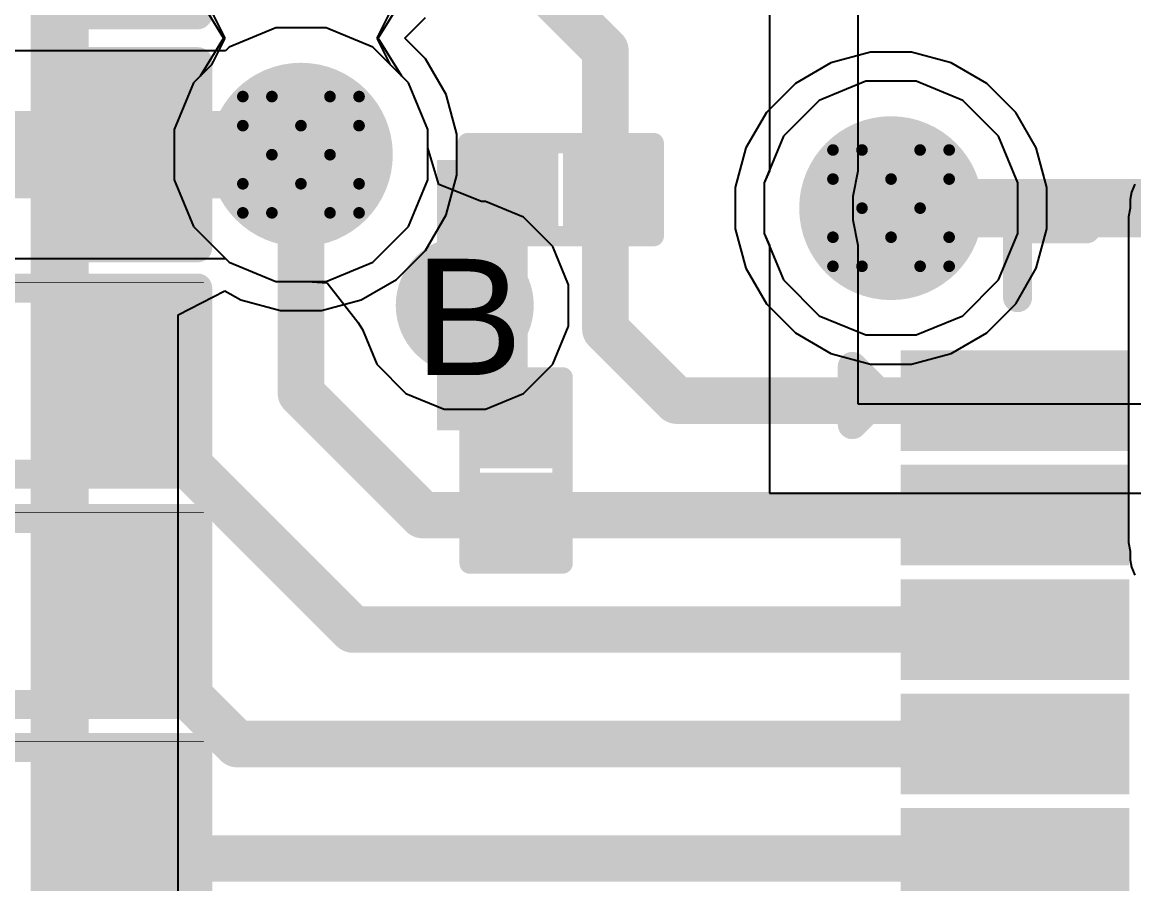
# Model space of a CAD drawing. Header units: inches. Extents: x 0 to 5379, y 0 to 5429.
# Drawn here: x 94.675 to 99.533, y 88.997 to 92.76 of the extents above; entities that cross this region are included whole.
import ezdxf

# ---------------------------------------------------------------- set-up
doc = ezdxf.new("R2010")
doc.units = ezdxf.units.IN
for name, color, linetype in [('Bottom Layer', 5, 'Continuous'), ('Bottom Solder', 6, 'Continuous'), ('Drill Drawing', 1, 'Continuous'), ('GND01', 16, 'Continuous'), ('GND02', 76, 'Continuous'), ('PWR', 156, 'Continuous'), ('SIG 01', 90, 'Continuous'), ('Top Layer', 1, 'Continuous'), ('Top Overlay', 2, 'Continuous'), ('Top Paste', 8, 'Continuous'), ('Top Solder', 216, 'Continuous'), ('Via Holes', 16, 'Continuous')]:
    doc.layers.add(name, color=color, linetype=linetype)
doc.styles.add('Arial', font='', dxfattribs={"height": 0.2})
doc.styles.get('Arial').set_extended_font_data('Arial')

# ---------------------------------------------------------------- blocks, each defined once
blk = doc.blocks.new('64_VFQFPN_9X9_147')
at = {"layer": 'Top Layer'}
for points in [[(-4.93, 3.9), (-4.07, 3.9), (-4.07, 3.6), (-4.93, 3.6)], [(-4.93, 3.4), (-4.07, 3.4), (-4.07, 3.1), (-4.93, 3.1)], [(-4.93, 2.9), (-4.07, 2.9), (-4.07, 2.6), (-4.93, 2.6)], [(-4.93, 2.4), (-4.07, 2.4), (-4.07, 2.1), (-4.93, 2.1)], [(-4.93, 1.9), (-4.07, 1.9), (-4.07, 1.6), (-4.93, 1.6)]]:
    blk.add_hatch(color=1, dxfattribs=at).paths.add_polyline_path(points)
at = {"layer": 'Top Paste'}
for points in [[(-4.93, 3.9), (-4.07, 3.9), (-4.07, 3.6), (-4.93, 3.6)], [(-4.93, 3.4), (-4.07, 3.4), (-4.07, 3.1), (-4.93, 3.1)], [(-4.93, 2.9), (-4.07, 2.9), (-4.07, 2.6), (-4.93, 2.6)], [(-4.93, 2.4), (-4.07, 2.4), (-4.07, 2.1), (-4.93, 2.1)], [(-4.93, 1.9), (-4.07, 1.9), (-4.07, 1.6), (-4.93, 1.6)]]:
    blk.add_hatch(color=8, dxfattribs=at).paths.add_polyline_path(points)
at = {"layer": 'Top Solder'}
for points in [[(-5, 3.97), (-4, 3.97), (-4, 3.53), (-5, 3.53)], [(-5, 3.47), (-4, 3.47), (-4, 3.03), (-5, 3.03)], [(-5, 2.97), (-4, 2.97), (-4, 2.53), (-5, 2.53)], [(-5, 2.47), (-4, 2.47), (-4, 2.03), (-5, 2.03)], [(-5, 1.97), (-4, 1.97), (-4, 1.53), (-5, 1.53)]]:
    blk.add_hatch(color=216, dxfattribs=at).paths.add_polyline_path(points)
at = {"layer": 'Top Overlay'}
for points in [[(-4.4888, 4.2, 0.127, 0.127, 0), (-4.4888, 4.5, 0.127, 0.127, 0)], [(-4.4888, 4.5, 0.127, 0.127, 0), (-4.1888, 4.5, 0.127, 0.127, 0)], [(-5.2112, 3.8994, 0.127, 0.127, 0), (-5.0842, 3.7724, 0.127, 0.127, 0)], [(-5.2112, 3.6454, 0.127, 0.127, 0), (-5.2112, 3.8994, 0.127, 0.127, 0)], [(-5.2112, 3.6454, 0.127, 0.127, 0), (-5.0842, 3.7724, 0.127, 0.127, 0)]]:
    blk.add_lwpolyline(points, format="xyseb", dxfattribs=at)
for points in [[(-4.5205, 4.5, 0.0635, 0.0635, 1), (-4.457, 4.5, 0.0635, 0.0635, 1)], [(-4.5205, 4.5, 0.0635, 0.0635, 1), (-4.457, 4.5, 0.0635, 0.0635, 1)], [(-4.2205, 4.5, 0.0635, 0.0635, 1), (-4.157, 4.5, 0.0635, 0.0635, 1)], [(-4.5205, 4.2, 0.0635, 0.0635, 1), (-4.457, 4.2, 0.0635, 0.0635, 1)], [(-5.2429, 3.8994, 0.0635, 0.0635, 1), (-5.1794, 3.8994, 0.0635, 0.0635, 1)], [(-5.2429, 3.8994, 0.0635, 0.0635, 1), (-5.1794, 3.8994, 0.0635, 0.0635, 1)], [(-5.1159, 3.7724, 0.0635, 0.0635, 1), (-5.0524, 3.7724, 0.0635, 0.0635, 1)], [(-5.1159, 3.7724, 0.0635, 0.0635, 1), (-5.0524, 3.7724, 0.0635, 0.0635, 1)], [(-5.2429, 3.6454, 0.0635, 0.0635, 1), (-5.1794, 3.6454, 0.0635, 0.0635, 1)], [(-5.2429, 3.6454, 0.0635, 0.0635, 1), (-5.1794, 3.6454, 0.0635, 0.0635, 1)]]:
    blk.add_lwpolyline(points, format="xyseb", close=True, dxfattribs=at)
blk = doc.blocks.new('R___0402_674')
at = {"layer": 'Top Layer'}
for points in [[(-0.6985, -0.3175), (-0.6985, 0.3175), (-0.2413, 0.3175), (-0.2413, -0.3175)], [(0.2413, -0.3175), (0.2413, 0.3175), (0.6985, 0.3175), (0.6985, -0.3175)]]:
    blk.add_hatch(color=1, dxfattribs=at).paths.add_polyline_path(points)
at = {"layer": 'Top Paste'}
for points in [[(-0.6985, -0.3175), (-0.6985, 0.3175), (-0.2413, 0.3175), (-0.2413, -0.3175)], [(0.2413, -0.3175), (0.2413, 0.3175), (0.6985, 0.3175), (0.6985, -0.3175)]]:
    blk.add_hatch(color=8, dxfattribs=at).paths.add_polyline_path(points)
at = {"layer": 'Top Solder'}
for points in [[(-0.7535, -0.3725), (-0.7535, 0.3725), (-0.1863, 0.3725), (-0.1863, -0.3725)], [(0.1863, -0.3725), (0.1863, 0.3725), (0.7535, 0.3725), (0.7535, -0.3725)]]:
    blk.add_hatch(color=216, dxfattribs=at).paths.add_polyline_path(points)
at = {"layer": 'Top Overlay'}
for points in [[(0.7874, 0.4064, 0.127, 0.127, 0), (-0.7874, 0.4064, 0.127, 0.127, 0)], [(-0.7874, 0.4064, 0.127, 0.127, 0), (-0.7874, -0.4064, 0.127, 0.127, 0)], [(0.7874, 0.4064, 0.127, 0.127, 0), (0.7874, -0.4064, 0.127, 0.127, 0)], [(0.7874, -0.4064, 0.127, 0.127, 0), (-0.7874, -0.4064, 0.127, 0.127, 0)], [(0.8128, -0.4318, 0.00323, 0.00323, 0), (-0.8128, -0.4318, 0.00323, 0.00323, 0)]]:
    blk.add_lwpolyline(points, format="xyseb", dxfattribs=at)
for points in [[(-0.8191, 0.4064, 0.0635, 0.0635, 1), (-0.7556, 0.4064, 0.0635, 0.0635, 1)], [(-0.8191, 0.4064, 0.0635, 0.0635, 1), (-0.7556, 0.4064, 0.0635, 0.0635, 1)], [(0.7556, 0.4064, 0.0635, 0.0635, 1), (0.8191, 0.4064, 0.0635, 0.0635, 1)], [(0.7556, 0.4064, 0.0635, 0.0635, 1), (0.8191, 0.4064, 0.0635, 0.0635, 1)], [(-0.8191, -0.4064, 0.0635, 0.0635, 1), (-0.7556, -0.4064, 0.0635, 0.0635, 1)], [(-0.8191, -0.4064, 0.0635, 0.0635, 1), (-0.7556, -0.4064, 0.0635, 0.0635, 1)], [(0.7556, -0.4064, 0.0635, 0.0635, 1), (0.8191, -0.4064, 0.0635, 0.0635, 1)], [(0.7556, -0.4064, 0.0635, 0.0635, 1), (0.8191, -0.4064, 0.0635, 0.0635, 1)], [(-0.8136, -0.4318, 0.00161, 0.00161, 1), (-0.812, -0.4318, 0.00161, 0.00161, 1)], [(0.812, -0.4318, 0.00161, 0.00161, 1), (0.8136, -0.4318, 0.00161, 0.00161, 1)]]:
    blk.add_lwpolyline(points, format="xyseb", close=True, dxfattribs=at)
blk = doc.blocks.new('R___0402_675')
at = {"layer": 'Top Layer'}
for points in [[(-0.6985, -0.3175), (-0.6985, 0.3175), (-0.2413, 0.3175), (-0.2413, -0.3175)], [(0.2413, -0.3175), (0.2413, 0.3175), (0.6985, 0.3175), (0.6985, -0.3175)]]:
    blk.add_hatch(color=1, dxfattribs=at).paths.add_polyline_path(points)
at = {"layer": 'Top Paste'}
for points in [[(-0.6985, -0.3175), (-0.6985, 0.3175), (-0.2413, 0.3175), (-0.2413, -0.3175)], [(0.2413, -0.3175), (0.2413, 0.3175), (0.6985, 0.3175), (0.6985, -0.3175)]]:
    blk.add_hatch(color=8, dxfattribs=at).paths.add_polyline_path(points)
at = {"layer": 'Top Solder'}
for points in [[(-0.7535, -0.3725), (-0.7535, 0.3725), (-0.1863, 0.3725), (-0.1863, -0.3725)], [(0.1863, -0.3725), (0.1863, 0.3725), (0.7535, 0.3725), (0.7535, -0.3725)]]:
    blk.add_hatch(color=216, dxfattribs=at).paths.add_polyline_path(points)
at = {"layer": 'Top Overlay'}
for points in [[(0.7874, 0.4064, 0.127, 0.127, 0), (-0.7874, 0.4064, 0.127, 0.127, 0)], [(-0.7874, 0.4064, 0.127, 0.127, 0), (-0.7874, -0.4064, 0.127, 0.127, 0)], [(0.7874, 0.4064, 0.127, 0.127, 0), (0.7874, -0.4064, 0.127, 0.127, 0)], [(0.7874, -0.4064, 0.127, 0.127, 0), (-0.7874, -0.4064, 0.127, 0.127, 0)], [(0.8128, -0.4318, 0.00323, 0.00323, 0), (-0.8128, -0.4318, 0.00323, 0.00323, 0)]]:
    blk.add_lwpolyline(points, format="xyseb", dxfattribs=at)
for points in [[(-0.8191, 0.4064, 0.0635, 0.0635, 1), (-0.7556, 0.4064, 0.0635, 0.0635, 1)], [(-0.8191, 0.4064, 0.0635, 0.0635, 1), (-0.7556, 0.4064, 0.0635, 0.0635, 1)], [(0.7556, 0.4064, 0.0635, 0.0635, 1), (0.8191, 0.4064, 0.0635, 0.0635, 1)], [(0.7556, 0.4064, 0.0635, 0.0635, 1), (0.8191, 0.4064, 0.0635, 0.0635, 1)], [(-0.8191, -0.4064, 0.0635, 0.0635, 1), (-0.7556, -0.4064, 0.0635, 0.0635, 1)], [(-0.8191, -0.4064, 0.0635, 0.0635, 1), (-0.7556, -0.4064, 0.0635, 0.0635, 1)], [(0.7556, -0.4064, 0.0635, 0.0635, 1), (0.8191, -0.4064, 0.0635, 0.0635, 1)], [(0.7556, -0.4064, 0.0635, 0.0635, 1), (0.8191, -0.4064, 0.0635, 0.0635, 1)], [(-0.8136, -0.4318, 0.00161, 0.00161, 1), (-0.812, -0.4318, 0.00161, 0.00161, 1)], [(0.812, -0.4318, 0.00161, 0.00161, 1), (0.8136, -0.4318, 0.00161, 0.00161, 1)]]:
    blk.add_lwpolyline(points, format="xyseb", close=True, dxfattribs=at)
blk = doc.blocks.new('R___0402_680')
at = {"layer": 'Top Layer'}
for points in [[(-0.6985, -0.3175), (-0.6985, 0.3175), (-0.2413, 0.3175), (-0.2413, -0.3175)], [(0.2413, -0.3175), (0.2413, 0.3175), (0.6985, 0.3175), (0.6985, -0.3175)]]:
    blk.add_hatch(color=1, dxfattribs=at).paths.add_polyline_path(points)
at = {"layer": 'Top Paste'}
for points in [[(-0.6985, -0.3175), (-0.6985, 0.3175), (-0.2413, 0.3175), (-0.2413, -0.3175)], [(0.2413, -0.3175), (0.2413, 0.3175), (0.6985, 0.3175), (0.6985, -0.3175)]]:
    blk.add_hatch(color=8, dxfattribs=at).paths.add_polyline_path(points)
at = {"layer": 'Top Solder'}
for points in [[(-0.7535, -0.3725), (-0.7535, 0.3725), (-0.1863, 0.3725), (-0.1863, -0.3725)], [(0.1863, -0.3725), (0.1863, 0.3725), (0.7535, 0.3725), (0.7535, -0.3725)]]:
    blk.add_hatch(color=216, dxfattribs=at).paths.add_polyline_path(points)
at = {"layer": 'Top Overlay'}
for points in [[(-0.7874, 0.4064, 0.127, 0.127, 0), (-0.7874, -0.4064, 0.127, 0.127, 0)], [(0.7874, 0.4064, 0.127, 0.127, 0), (-0.7874, 0.4064, 0.127, 0.127, 0)], [(0.7874, 0.4064, 0.127, 0.127, 0), (0.7874, -0.4064, 0.127, 0.127, 0)], [(0.7874, -0.4064, 0.127, 0.127, 0), (-0.7874, -0.4064, 0.127, 0.127, 0)], [(0.8128, -0.4318, 0.00323, 0.00323, 0), (-0.8128, -0.4318, 0.00323, 0.00323, 0)]]:
    blk.add_lwpolyline(points, format="xyseb", dxfattribs=at)
for points in [[(-0.8191, 0.4064, 0.0635, 0.0635, 1), (-0.7556, 0.4064, 0.0635, 0.0635, 1)], [(-0.8191, 0.4064, 0.0635, 0.0635, 1), (-0.7556, 0.4064, 0.0635, 0.0635, 1)], [(0.7556, 0.4064, 0.0635, 0.0635, 1), (0.8191, 0.4064, 0.0635, 0.0635, 1)], [(0.7556, 0.4064, 0.0635, 0.0635, 1), (0.8191, 0.4064, 0.0635, 0.0635, 1)], [(-0.8191, -0.4064, 0.0635, 0.0635, 1), (-0.7556, -0.4064, 0.0635, 0.0635, 1)], [(-0.8191, -0.4064, 0.0635, 0.0635, 1), (-0.7556, -0.4064, 0.0635, 0.0635, 1)], [(0.7556, -0.4064, 0.0635, 0.0635, 1), (0.8191, -0.4064, 0.0635, 0.0635, 1)], [(0.7556, -0.4064, 0.0635, 0.0635, 1), (0.8191, -0.4064, 0.0635, 0.0635, 1)], [(-0.8136, -0.4318, 0.00161, 0.00161, 1), (-0.812, -0.4318, 0.00161, 0.00161, 1)], [(0.812, -0.4318, 0.00161, 0.00161, 1), (0.8136, -0.4318, 0.00161, 0.00161, 1)]]:
    blk.add_lwpolyline(points, format="xyseb", close=True, dxfattribs=at)
blk = doc.blocks.new('DFN_2_0_3_0_6__910')
at = {"layer": 'Top Layer'}
for points in [[(-0.33, -0.13), (-0.33, 0.13), (-0.06, 0.13), (-0.06, -0.13)], [(0.06, -0.13), (0.06, 0.13), (0.33, 0.13), (0.33, -0.13)]]:
    blk.add_hatch(color=1, dxfattribs=at).paths.add_polyline_path(points)
at = {"layer": 'Top Paste'}
for points in [[(-0.33, -0.13), (-0.33, 0.13), (-0.06, 0.13), (-0.06, -0.13)], [(0.06, -0.13), (0.06, 0.13), (0.33, 0.13), (0.33, -0.13)]]:
    blk.add_hatch(color=8, dxfattribs=at).paths.add_polyline_path(points)
at = {"layer": 'Top Solder'}
for points in [[(-0.38, -0.18), (-0.38, 0.18), (-0.01, 0.18), (-0.01, -0.18)], [(0.01, -0.18), (0.01, 0.18), (0.38, 0.18), (0.38, -0.18)]]:
    blk.add_hatch(color=216, dxfattribs=at).paths.add_polyline_path(points)
at = {"layer": 'Top Overlay'}
for points in [[(-0.4064, -0.2032, 0.0889, 0.0889, 0), (-0.4064, 0.2032, 0.0889, 0.0889, 0)], [(0.4064, 0.2032, 0.0889, 0.0889, 0), (-0.4064, 0.2032, 0.0889, 0.0889, 0)], [(0.4064, -0.2032, 0.0889, 0.0889, 0), (0.4064, 0.2032, 0.0889, 0.0889, 0)], [(0.4064, -0.2032, 0.0889, 0.0889, 0), (-0.4064, -0.2032, 0.0889, 0.0889, 0)]]:
    blk.add_lwpolyline(points, format="xyseb", dxfattribs=at)
for points in [[(-0.4286, 0.2032, 0.0445, 0.0445, 1), (-0.3842, 0.2032, 0.0445, 0.0445, 1)], [(-0.4286, 0.2032, 0.0445, 0.0445, 1), (-0.3842, 0.2032, 0.0445, 0.0445, 1)], [(0.3842, 0.2032, 0.0445, 0.0445, 1), (0.4286, 0.2032, 0.0445, 0.0445, 1)], [(0.3842, 0.2032, 0.0445, 0.0445, 1), (0.4286, 0.2032, 0.0445, 0.0445, 1)], [(-0.4286, -0.2032, 0.0445, 0.0445, 1), (-0.3842, -0.2032, 0.0445, 0.0445, 1)], [(-0.4286, -0.2032, 0.0445, 0.0445, 1), (-0.3842, -0.2032, 0.0445, 0.0445, 1)], [(0.3842, -0.2032, 0.0445, 0.0445, 1), (0.4286, -0.2032, 0.0445, 0.0445, 1)], [(0.3842, -0.2032, 0.0445, 0.0445, 1), (0.4286, -0.2032, 0.0445, 0.0445, 1)]]:
    blk.add_lwpolyline(points, format="xyseb", close=True, dxfattribs=at)
blk = doc.blocks.new('DFN_2_0_3_0_6__911')
at = {"layer": 'Top Layer'}
for points in [[(-0.33, -0.13), (-0.33, 0.13), (-0.06, 0.13), (-0.06, -0.13)], [(0.06, -0.13), (0.06, 0.13), (0.33, 0.13), (0.33, -0.13)]]:
    blk.add_hatch(color=1, dxfattribs=at).paths.add_polyline_path(points)
at = {"layer": 'Top Paste'}
for points in [[(-0.33, -0.13), (-0.33, 0.13), (-0.06, 0.13), (-0.06, -0.13)], [(0.06, -0.13), (0.06, 0.13), (0.33, 0.13), (0.33, -0.13)]]:
    blk.add_hatch(color=8, dxfattribs=at).paths.add_polyline_path(points)
at = {"layer": 'Top Solder'}
for points in [[(-0.38, -0.18), (-0.38, 0.18), (-0.01, 0.18), (-0.01, -0.18)], [(0.01, -0.18), (0.01, 0.18), (0.38, 0.18), (0.38, -0.18)]]:
    blk.add_hatch(color=216, dxfattribs=at).paths.add_polyline_path(points)
at = {"layer": 'Top Overlay'}
for points in [[(-0.4064, -0.2032, 0.0889, 0.0889, 0), (-0.4064, 0.2032, 0.0889, 0.0889, 0)], [(-0.4064, 0.2032, 0.0889, 0.0889, 0), (0.4064, 0.2032, 0.0889, 0.0889, 0)], [(0.4064, -0.2032, 0.0889, 0.0889, 0), (0.4064, 0.2032, 0.0889, 0.0889, 0)], [(-0.4064, -0.2032, 0.0889, 0.0889, 0), (0.4064, -0.2032, 0.0889, 0.0889, 0)]]:
    blk.add_lwpolyline(points, format="xyseb", dxfattribs=at)
for points in [[(-0.4286, 0.2032, 0.0445, 0.0445, 1), (-0.3842, 0.2032, 0.0445, 0.0445, 1)], [(-0.4286, 0.2032, 0.0445, 0.0445, 1), (-0.3842, 0.2032, 0.0445, 0.0445, 1)], [(0.3842, 0.2032, 0.0445, 0.0445, 1), (0.4286, 0.2032, 0.0445, 0.0445, 1)], [(0.3842, 0.2032, 0.0445, 0.0445, 1), (0.4286, 0.2032, 0.0445, 0.0445, 1)], [(-0.4286, -0.2032, 0.0445, 0.0445, 1), (-0.3842, -0.2032, 0.0445, 0.0445, 1)], [(-0.4286, -0.2032, 0.0445, 0.0445, 1), (-0.3842, -0.2032, 0.0445, 0.0445, 1)], [(0.3842, -0.2032, 0.0445, 0.0445, 1), (0.4286, -0.2032, 0.0445, 0.0445, 1)], [(0.3842, -0.2032, 0.0445, 0.0445, 1), (0.4286, -0.2032, 0.0445, 0.0445, 1)]]:
    blk.add_lwpolyline(points, format="xyseb", close=True, dxfattribs=at)
blk = doc.blocks.new('C___0402_1051')
at = {"layer": 'Top Layer'}
for points in [[(-0.6985, -0.3175), (-0.6985, 0.3175), (-0.2413, 0.3175), (-0.2413, -0.3175)], [(0.2413, -0.3175), (0.2413, 0.3175), (0.6985, 0.3175), (0.6985, -0.3175)]]:
    blk.add_hatch(color=1, dxfattribs=at).paths.add_polyline_path(points)
at = {"layer": 'Top Paste'}
for points in [[(-0.6985, -0.3175), (-0.6985, 0.3175), (-0.2413, 0.3175), (-0.2413, -0.3175)], [(0.2413, -0.3175), (0.2413, 0.3175), (0.6985, 0.3175), (0.6985, -0.3175)]]:
    blk.add_hatch(color=8, dxfattribs=at).paths.add_polyline_path(points)
at = {"layer": 'Top Solder'}
for points in [[(-0.7585, -0.3775), (-0.7585, 0.3775), (-0.1813, 0.3775), (-0.1813, -0.3775)], [(0.1813, -0.3775), (0.1813, 0.3775), (0.7585, 0.3775), (0.7585, -0.3775)]]:
    blk.add_hatch(color=216, dxfattribs=at).paths.add_polyline_path(points)
at = {"layer": 'Top Overlay'}
for points in [[(-0.7874, 0.4064, 0.127, 0.127, 0), (-0.2794, 0.4064, 0.127, 0.127, 0)], [(-0.7874, -0.4064, 0.127, 0.127, 0), (-0.7874, 0.4064, 0.127, 0.127, 0)], [(0.2794, 0.4064, 0.127, 0.127, 0), (0.7874, 0.4064, 0.127, 0.127, 0)], [(0.7874, -0.4064, 0.127, 0.127, 0), (0.7874, 0.4064, 0.127, 0.127, 0)], [(-0.7874, -0.4064, 0.127, 0.127, 0), (-0.2794, -0.4064, 0.127, 0.127, 0)], [(0.2794, -0.4064, 0.127, 0.127, 0), (0.7874, -0.4064, 0.127, 0.127, 0)]]:
    blk.add_lwpolyline(points, format="xyseb", dxfattribs=at)
for points in [[(-0.8191, 0.4064, 0.0635, 0.0635, 1), (-0.7556, 0.4064, 0.0635, 0.0635, 1)], [(-0.8191, 0.4064, 0.0635, 0.0635, 1), (-0.7556, 0.4064, 0.0635, 0.0635, 1)], [(-0.3111, 0.4064, 0.0635, 0.0635, 1), (-0.2477, 0.4064, 0.0635, 0.0635, 1)], [(0.2477, 0.4064, 0.0635, 0.0635, 1), (0.3111, 0.4064, 0.0635, 0.0635, 1)], [(0.7556, 0.4064, 0.0635, 0.0635, 1), (0.8191, 0.4064, 0.0635, 0.0635, 1)], [(0.7556, 0.4064, 0.0635, 0.0635, 1), (0.8191, 0.4064, 0.0635, 0.0635, 1)], [(-0.8191, -0.4064, 0.0635, 0.0635, 1), (-0.7556, -0.4064, 0.0635, 0.0635, 1)], [(-0.8191, -0.4064, 0.0635, 0.0635, 1), (-0.7556, -0.4064, 0.0635, 0.0635, 1)], [(-0.3111, -0.4064, 0.0635, 0.0635, 1), (-0.2477, -0.4064, 0.0635, 0.0635, 1)], [(0.2477, -0.4064, 0.0635, 0.0635, 1), (0.3111, -0.4064, 0.0635, 0.0635, 1)], [(0.7556, -0.4064, 0.0635, 0.0635, 1), (0.8191, -0.4064, 0.0635, 0.0635, 1)], [(0.7556, -0.4064, 0.0635, 0.0635, 1), (0.8191, -0.4064, 0.0635, 0.0635, 1)]]:
    blk.add_lwpolyline(points, format="xyseb", close=True, dxfattribs=at)
blk = doc.blocks.new('C___0402_1056')
at = {"layer": 'Top Layer'}
for points in [[(-0.6985, -0.3175), (-0.6985, 0.3175), (-0.2413, 0.3175), (-0.2413, -0.3175)], [(0.2413, -0.3175), (0.2413, 0.3175), (0.6985, 0.3175), (0.6985, -0.3175)]]:
    blk.add_hatch(color=1, dxfattribs=at).paths.add_polyline_path(points)
at = {"layer": 'Top Paste'}
for points in [[(-0.6985, -0.3175), (-0.6985, 0.3175), (-0.2413, 0.3175), (-0.2413, -0.3175)], [(0.2413, -0.3175), (0.2413, 0.3175), (0.6985, 0.3175), (0.6985, -0.3175)]]:
    blk.add_hatch(color=8, dxfattribs=at).paths.add_polyline_path(points)
at = {"layer": 'Top Solder'}
for points in [[(-0.7585, -0.3775), (-0.7585, 0.3775), (-0.1813, 0.3775), (-0.1813, -0.3775)], [(0.1813, -0.3775), (0.1813, 0.3775), (0.7585, 0.3775), (0.7585, -0.3775)]]:
    blk.add_hatch(color=216, dxfattribs=at).paths.add_polyline_path(points)
at = {"layer": 'Top Overlay'}
for points in [[(-0.7874, 0.4064, 0.127, 0.127, 0), (-0.2794, 0.4064, 0.127, 0.127, 0)], [(-0.7874, -0.4064, 0.127, 0.127, 0), (-0.7874, 0.4064, 0.127, 0.127, 0)], [(0.2794, 0.4064, 0.127, 0.127, 0), (0.7874, 0.4064, 0.127, 0.127, 0)], [(0.7874, -0.4064, 0.127, 0.127, 0), (0.7874, 0.4064, 0.127, 0.127, 0)], [(-0.7874, -0.4064, 0.127, 0.127, 0), (-0.2794, -0.4064, 0.127, 0.127, 0)], [(0.2794, -0.4064, 0.127, 0.127, 0), (0.7874, -0.4064, 0.127, 0.127, 0)]]:
    blk.add_lwpolyline(points, format="xyseb", dxfattribs=at)
for points in [[(-0.8191, 0.4064, 0.0635, 0.0635, 1), (-0.7556, 0.4064, 0.0635, 0.0635, 1)], [(-0.8191, 0.4064, 0.0635, 0.0635, 1), (-0.7556, 0.4064, 0.0635, 0.0635, 1)], [(-0.3111, 0.4064, 0.0635, 0.0635, 1), (-0.2477, 0.4064, 0.0635, 0.0635, 1)], [(0.2477, 0.4064, 0.0635, 0.0635, 1), (0.3111, 0.4064, 0.0635, 0.0635, 1)], [(0.7556, 0.4064, 0.0635, 0.0635, 1), (0.8191, 0.4064, 0.0635, 0.0635, 1)], [(0.7556, 0.4064, 0.0635, 0.0635, 1), (0.8191, 0.4064, 0.0635, 0.0635, 1)], [(-0.8191, -0.4064, 0.0635, 0.0635, 1), (-0.7556, -0.4064, 0.0635, 0.0635, 1)], [(-0.8191, -0.4064, 0.0635, 0.0635, 1), (-0.7556, -0.4064, 0.0635, 0.0635, 1)], [(-0.3111, -0.4064, 0.0635, 0.0635, 1), (-0.2477, -0.4064, 0.0635, 0.0635, 1)], [(0.2477, -0.4064, 0.0635, 0.0635, 1), (0.3111, -0.4064, 0.0635, 0.0635, 1)], [(0.7556, -0.4064, 0.0635, 0.0635, 1), (0.8191, -0.4064, 0.0635, 0.0635, 1)], [(0.7556, -0.4064, 0.0635, 0.0635, 1), (0.8191, -0.4064, 0.0635, 0.0635, 1)]]:
    blk.add_lwpolyline(points, format="xyseb", close=True, dxfattribs=at)

msp = doc.modelspace()

# ---------------------------------------------------------------- hatches: boundary and pattern name
at = {"layer": 'Bottom Layer'}
h = msp.add_hatch(color=5, dxfattribs=at)
edge = h.paths.add_edge_path()
edge.add_arc((95.8928, 92.1814), 0.3, 0, 360)
h = msp.add_hatch(color=5, dxfattribs=at)
edge = h.paths.add_edge_path()
edge.add_arc((98.4722, 91.948), 0.3, 0, 360)
h = msp.add_hatch(color=5, dxfattribs=at)
edge = h.paths.add_edge_path()
edge.add_arc((96.6089, 91.5233), 0.2, 0, 360)
at = {"layer": 'Bottom Solder'}
h = msp.add_hatch(color=6, dxfattribs=at)
edge = h.paths.add_edge_path()
edge.add_arc((95.8928, 92.1814), 0.4016, 0, 360)
h = msp.add_hatch(color=6, dxfattribs=at)
edge = h.paths.add_edge_path()
edge.add_arc((98.4722, 91.948), 0.4016, 0, 360)
h = msp.add_hatch(color=6, dxfattribs=at)
edge = h.paths.add_edge_path()
edge.add_arc((96.6089, 91.5233), 0.3016, 0, 360)
at = {"layer": 'GND01'}
h = msp.add_hatch(color=16, dxfattribs=at)
edge = h.paths.add_edge_path()
edge.add_arc((95.8928, 92.1814), 0.3, 0, 360)
h = msp.add_hatch(color=16, dxfattribs=at)
edge = h.paths.add_edge_path()
edge.add_arc((98.4722, 91.948), 0.3, 0, 360)
h = msp.add_hatch(color=16, dxfattribs=at)
edge = h.paths.add_edge_path()
edge.add_arc((96.6089, 91.5233), 0.2, 0, 360)
at = {"layer": 'GND02'}
h = msp.add_hatch(color=76, dxfattribs=at)
edge = h.paths.add_edge_path()
edge.add_arc((95.8928, 92.1814), 0.3, 0, 360)
h = msp.add_hatch(color=76, dxfattribs=at)
edge = h.paths.add_edge_path()
edge.add_arc((98.4722, 91.948), 0.3, 0, 360)
h = msp.add_hatch(color=76, dxfattribs=at)
edge = h.paths.add_edge_path()
edge.add_arc((96.6089, 91.5233), 0.2, 0, 360)
at = {"layer": 'PWR'}
h = msp.add_hatch(color=156, dxfattribs=at)
edge = h.paths.add_edge_path()
edge.add_arc((95.8928, 92.1814), 0.3, 0, 360)
h = msp.add_hatch(color=156, dxfattribs=at)
edge = h.paths.add_edge_path()
edge.add_arc((98.4722, 91.948), 0.3, 0, 360)
h = msp.add_hatch(color=156, dxfattribs=at)
edge = h.paths.add_edge_path()
edge.add_arc((96.6089, 91.5233), 0.2, 0, 360)
at = {"layer": 'SIG 01'}
h = msp.add_hatch(color=90, dxfattribs=at)
edge = h.paths.add_edge_path()
edge.add_arc((95.8928, 92.1814), 0.3, 0, 360)
h = msp.add_hatch(color=90, dxfattribs=at)
edge = h.paths.add_edge_path()
edge.add_arc((98.4722, 91.948), 0.3, 0, 360)
h = msp.add_hatch(color=90, dxfattribs=at)
edge = h.paths.add_edge_path()
edge.add_arc((96.6089, 91.5233), 0.2, 0, 360)
at = {"layer": 'Top Layer'}
h = msp.add_hatch(color=1, dxfattribs=at)
edge = h.paths.add_edge_path()
edge.add_arc((95.8928, 92.1814), 0.3, 0, 360)
h = msp.add_hatch(color=1, dxfattribs=at)
edge = h.paths.add_edge_path()
edge.add_arc((98.4722, 91.948), 0.3, 0, 360)
for points in [[(96.4873, 91.013), (96.8837, 91.013), (96.8837, 92.159), (96.4873, 92.159)], [(96.4873, 90.9779), (96.9635, 90.9779), (96.9635, 91.2464), (96.4873, 91.2464)]]:
    msp.add_hatch(color=1, dxfattribs=at).paths.add_polyline_path(points)
h = msp.add_hatch(color=1, dxfattribs=at)
edge = h.paths.add_edge_path()
edge.add_arc((96.6089, 91.5233), 0.2, 0, 360)
at = {"layer": 'Top Solder'}
h = msp.add_hatch(color=216, dxfattribs=at)
edge = h.paths.add_edge_path()
edge.add_arc((95.8928, 92.1814), 0.4016, 0, 360)
h = msp.add_hatch(color=216, dxfattribs=at)
edge = h.paths.add_edge_path()
edge.add_arc((98.4722, 91.948), 0.4016, 0, 360)
h = msp.add_hatch(color=216, dxfattribs=at)
edge = h.paths.add_edge_path()
edge.add_arc((96.6089, 91.5233), 0.3016, 0, 360)
at = {"layer": 'Via Holes'}
h = msp.add_hatch(color=7, dxfattribs=at)
edge = h.paths.add_edge_path()
edge.add_arc((95.8928, 92.1814), 0.15, 0, 360)
h = msp.add_hatch(color=7, dxfattribs=at)
edge = h.paths.add_edge_path()
edge.add_arc((98.4722, 91.948), 0.15, 0, 360)
h = msp.add_hatch(color=7, dxfattribs=at)
edge = h.paths.add_edge_path()
edge.add_arc((96.6089, 91.5233), 0.1, 0, 360)

# ---------------------------------------------------------------- linework, layer by layer
at = {"layer": 'Bottom Layer'}
for p, q in [((95.5021, 92.8065), (95.5596, 92.6903)), ((96.2261, 92.6903), (96.2836, 92.8065)), ((95.5596, 92.6903), (95.5021, 92.5741)), ((96.2836, 92.5741), (96.2261, 92.6903)), ((95.5021, 92.5741), (95.4232, 92.4952)), ((96.3625, 92.4952), (96.2836, 92.5741)), ((95.4232, 92.4952), (95.3388, 92.2916)), ((96.4468, 92.2916), (96.3625, 92.4952)), ((98.362, 92.502), (98.1584, 92.4177)), ((98.5824, 92.502), (98.362, 92.502)), ((98.786, 92.4177), (98.5824, 92.502)), ((98.1584, 92.4177), (98.0026, 92.2618)), ((98.9419, 92.2618), (98.786, 92.4177)), ((95.3388, 92.2916), (95.3388, 92.0712)), ((96.4468, 92.0712), (96.4468, 92.2916)), ((98.0026, 92.2618), (97.9182, 92.0582)), ((99.0262, 92.0582), (98.9419, 92.2618)), ((95.3388, 92.0712), (95.4232, 91.8676)), ((96.3625, 91.8676), (96.4468, 92.0712)), ((97.9182, 92.0582), (97.9182, 91.8378)), ((99.0262, 91.8378), (99.0262, 92.0582)), ((95.4232, 91.8676), (95.579, 91.7117)), ((96.2067, 91.7117), (96.3625, 91.8676)), ((97.9182, 91.8378), (98.0026, 91.6342)), ((98.9419, 91.6342), (99.0262, 91.8378)), ((95.579, 91.7117), (95.7826, 91.6274)), ((96.003, 91.6274), (96.2067, 91.7117)), ((98.0026, 91.6342), (98.1584, 91.4783)), ((98.786, 91.4783), (98.9419, 91.6342)), ((95.7826, 91.6274), (96.003, 91.6274)), ((98.1584, 91.4783), (98.362, 91.394)), ((98.5824, 91.394), (98.786, 91.4783)), ((98.362, 91.394), (98.5824, 91.394))]:
    msp.add_line(p, q, dxfattribs=at)
at = {"layer": 'Drill Drawing'}
for points in [[(95.6388, 92.3084, 0.0508, 0.0508, 0), (95.6388, 92.4354, 0.0508, 0.0508, 0)], [(95.6388, 92.4354, 0.0508, 0.0508, 0), (95.7658, 92.4354, 0.0508, 0.0508, 0)], [(95.7658, 92.4354, 0.0508, 0.0508, 0), (95.8928, 92.3084, 0.0508, 0.0508, 0)], [(95.8928, 92.3084, 0.0508, 0.0508, 0), (96.0198, 92.4354, 0.0508, 0.0508, 0)], [(96.0198, 92.4354, 0.0508, 0.0508, 0), (96.1468, 92.4354, 0.0508, 0.0508, 0)], [(96.1468, 92.3084, 0.0508, 0.0508, 0), (96.1468, 92.4354, 0.0508, 0.0508, 0)], [(95.6388, 92.3084, 0.0508, 0.0508, 0), (95.7658, 92.1814, 0.0508, 0.0508, 0)], [(96.0198, 92.1814, 0.0508, 0.0508, 0), (96.1468, 92.3084, 0.0508, 0.0508, 0)], [(98.2182, 92.075, 0.0508, 0.0508, 0), (98.2182, 92.202, 0.0508, 0.0508, 0)], [(98.2182, 92.202, 0.0508, 0.0508, 0), (98.3452, 92.202, 0.0508, 0.0508, 0)], [(98.3452, 92.202, 0.0508, 0.0508, 0), (98.4722, 92.075, 0.0508, 0.0508, 0)], [(98.4722, 92.075, 0.0508, 0.0508, 0), (98.5992, 92.202, 0.0508, 0.0508, 0)], [(98.5992, 92.202, 0.0508, 0.0508, 0), (98.7262, 92.202, 0.0508, 0.0508, 0)], [(98.7262, 92.075, 0.0508, 0.0508, 0), (98.7262, 92.202, 0.0508, 0.0508, 0)], [(95.6388, 92.0544, 0.0508, 0.0508, 0), (95.7658, 92.1814, 0.0508, 0.0508, 0)], [(96.0198, 92.1814, 0.0508, 0.0508, 0), (96.1468, 92.0544, 0.0508, 0.0508, 0)], [(95.6388, 91.9274, 0.0508, 0.0508, 0), (95.6388, 92.0544, 0.0508, 0.0508, 0)], [(95.7658, 91.9274, 0.0508, 0.0508, 0), (95.8928, 92.0544, 0.0508, 0.0508, 0)], [(95.8928, 92.0544, 0.0508, 0.0508, 0), (96.0198, 91.9274, 0.0508, 0.0508, 0)], [(96.1468, 91.9274, 0.0508, 0.0508, 0), (96.1468, 92.0544, 0.0508, 0.0508, 0)], [(98.2182, 92.075, 0.0508, 0.0508, 0), (98.3452, 91.948, 0.0508, 0.0508, 0)], [(98.5992, 91.948, 0.0508, 0.0508, 0), (98.7262, 92.075, 0.0508, 0.0508, 0)], [(95.6388, 91.9274, 0.0508, 0.0508, 0), (95.7658, 91.9274, 0.0508, 0.0508, 0)], [(96.0198, 91.9274, 0.0508, 0.0508, 0), (96.1468, 91.9274, 0.0508, 0.0508, 0)], [(98.2182, 91.821, 0.0508, 0.0508, 0), (98.3452, 91.948, 0.0508, 0.0508, 0)], [(98.5992, 91.948, 0.0508, 0.0508, 0), (98.7262, 91.821, 0.0508, 0.0508, 0)], [(98.2182, 91.694, 0.0508, 0.0508, 0), (98.2182, 91.821, 0.0508, 0.0508, 0)], [(98.3452, 91.694, 0.0508, 0.0508, 0), (98.4722, 91.821, 0.0508, 0.0508, 0)], [(98.4722, 91.821, 0.0508, 0.0508, 0), (98.5992, 91.694, 0.0508, 0.0508, 0)], [(98.7262, 91.694, 0.0508, 0.0508, 0), (98.7262, 91.821, 0.0508, 0.0508, 0)], [(98.2182, 91.694, 0.0508, 0.0508, 0), (98.3452, 91.694, 0.0508, 0.0508, 0)], [(98.5992, 91.694, 0.0508, 0.0508, 0), (98.7262, 91.694, 0.0508, 0.0508, 0)]]:
    msp.add_lwpolyline(points, format="xyseb", dxfattribs=at)
for points in [[(95.6261, 92.4354, 0.0254, 0.0254, 1), (95.6515, 92.4354, 0.0254, 0.0254, 1)], [(95.6261, 92.4354, 0.0254, 0.0254, 1), (95.6515, 92.4354, 0.0254, 0.0254, 1)], [(95.7531, 92.4354, 0.0254, 0.0254, 1), (95.7785, 92.4354, 0.0254, 0.0254, 1)], [(95.7531, 92.4354, 0.0254, 0.0254, 1), (95.7785, 92.4354, 0.0254, 0.0254, 1)], [(96.0071, 92.4354, 0.0254, 0.0254, 1), (96.0325, 92.4354, 0.0254, 0.0254, 1)], [(96.0071, 92.4354, 0.0254, 0.0254, 1), (96.0325, 92.4354, 0.0254, 0.0254, 1)], [(96.1341, 92.4354, 0.0254, 0.0254, 1), (96.1595, 92.4354, 0.0254, 0.0254, 1)], [(96.1341, 92.4354, 0.0254, 0.0254, 1), (96.1595, 92.4354, 0.0254, 0.0254, 1)], [(95.6261, 92.3084, 0.0254, 0.0254, 1), (95.6515, 92.3084, 0.0254, 0.0254, 1)], [(95.6261, 92.3084, 0.0254, 0.0254, 1), (95.6515, 92.3084, 0.0254, 0.0254, 1)], [(95.8801, 92.3084, 0.0254, 0.0254, 1), (95.9055, 92.3084, 0.0254, 0.0254, 1)], [(95.8801, 92.3084, 0.0254, 0.0254, 1), (95.9055, 92.3084, 0.0254, 0.0254, 1)], [(96.1341, 92.3084, 0.0254, 0.0254, 1), (96.1595, 92.3084, 0.0254, 0.0254, 1)], [(96.1341, 92.3084, 0.0254, 0.0254, 1), (96.1595, 92.3084, 0.0254, 0.0254, 1)], [(98.2055, 92.202, 0.0254, 0.0254, 1), (98.2309, 92.202, 0.0254, 0.0254, 1)], [(98.2055, 92.202, 0.0254, 0.0254, 1), (98.2309, 92.202, 0.0254, 0.0254, 1)], [(98.3325, 92.202, 0.0254, 0.0254, 1), (98.3579, 92.202, 0.0254, 0.0254, 1)], [(98.3325, 92.202, 0.0254, 0.0254, 1), (98.3579, 92.202, 0.0254, 0.0254, 1)], [(98.5865, 92.202, 0.0254, 0.0254, 1), (98.6119, 92.202, 0.0254, 0.0254, 1)], [(98.5865, 92.202, 0.0254, 0.0254, 1), (98.6119, 92.202, 0.0254, 0.0254, 1)], [(98.7135, 92.202, 0.0254, 0.0254, 1), (98.7389, 92.202, 0.0254, 0.0254, 1)], [(98.7135, 92.202, 0.0254, 0.0254, 1), (98.7389, 92.202, 0.0254, 0.0254, 1)], [(95.7531, 92.1814, 0.0254, 0.0254, 1), (95.7785, 92.1814, 0.0254, 0.0254, 1)], [(95.7531, 92.1814, 0.0254, 0.0254, 1), (95.7785, 92.1814, 0.0254, 0.0254, 1)], [(96.0071, 92.1814, 0.0254, 0.0254, 1), (96.0325, 92.1814, 0.0254, 0.0254, 1)], [(96.0071, 92.1814, 0.0254, 0.0254, 1), (96.0325, 92.1814, 0.0254, 0.0254, 1)], [(95.6261, 92.0544, 0.0254, 0.0254, 1), (95.6515, 92.0544, 0.0254, 0.0254, 1)], [(95.6261, 92.0544, 0.0254, 0.0254, 1), (95.6515, 92.0544, 0.0254, 0.0254, 1)], [(95.8801, 92.0544, 0.0254, 0.0254, 1), (95.9055, 92.0544, 0.0254, 0.0254, 1)], [(95.8801, 92.0544, 0.0254, 0.0254, 1), (95.9055, 92.0544, 0.0254, 0.0254, 1)], [(96.1341, 92.0544, 0.0254, 0.0254, 1), (96.1595, 92.0544, 0.0254, 0.0254, 1)], [(96.1341, 92.0544, 0.0254, 0.0254, 1), (96.1595, 92.0544, 0.0254, 0.0254, 1)], [(98.2055, 92.075, 0.0254, 0.0254, 1), (98.2309, 92.075, 0.0254, 0.0254, 1)], [(98.2055, 92.075, 0.0254, 0.0254, 1), (98.2309, 92.075, 0.0254, 0.0254, 1)], [(98.4595, 92.075, 0.0254, 0.0254, 1), (98.4849, 92.075, 0.0254, 0.0254, 1)], [(98.4595, 92.075, 0.0254, 0.0254, 1), (98.4849, 92.075, 0.0254, 0.0254, 1)], [(98.7135, 92.075, 0.0254, 0.0254, 1), (98.7389, 92.075, 0.0254, 0.0254, 1)], [(98.7135, 92.075, 0.0254, 0.0254, 1), (98.7389, 92.075, 0.0254, 0.0254, 1)], [(95.6261, 91.9274, 0.0254, 0.0254, 1), (95.6515, 91.9274, 0.0254, 0.0254, 1)], [(95.6261, 91.9274, 0.0254, 0.0254, 1), (95.6515, 91.9274, 0.0254, 0.0254, 1)], [(95.7531, 91.9274, 0.0254, 0.0254, 1), (95.7785, 91.9274, 0.0254, 0.0254, 1)], [(95.7531, 91.9274, 0.0254, 0.0254, 1), (95.7785, 91.9274, 0.0254, 0.0254, 1)], [(96.0071, 91.9274, 0.0254, 0.0254, 1), (96.0325, 91.9274, 0.0254, 0.0254, 1)], [(96.0071, 91.9274, 0.0254, 0.0254, 1), (96.0325, 91.9274, 0.0254, 0.0254, 1)], [(96.1341, 91.9274, 0.0254, 0.0254, 1), (96.1595, 91.9274, 0.0254, 0.0254, 1)], [(96.1341, 91.9274, 0.0254, 0.0254, 1), (96.1595, 91.9274, 0.0254, 0.0254, 1)], [(98.3325, 91.948, 0.0254, 0.0254, 1), (98.3579, 91.948, 0.0254, 0.0254, 1)], [(98.3325, 91.948, 0.0254, 0.0254, 1), (98.3579, 91.948, 0.0254, 0.0254, 1)], [(98.5865, 91.948, 0.0254, 0.0254, 1), (98.6119, 91.948, 0.0254, 0.0254, 1)], [(98.5865, 91.948, 0.0254, 0.0254, 1), (98.6119, 91.948, 0.0254, 0.0254, 1)], [(98.2055, 91.821, 0.0254, 0.0254, 1), (98.2309, 91.821, 0.0254, 0.0254, 1)], [(98.2055, 91.821, 0.0254, 0.0254, 1), (98.2309, 91.821, 0.0254, 0.0254, 1)], [(98.4595, 91.821, 0.0254, 0.0254, 1), (98.4849, 91.821, 0.0254, 0.0254, 1)], [(98.4595, 91.821, 0.0254, 0.0254, 1), (98.4849, 91.821, 0.0254, 0.0254, 1)], [(98.7135, 91.821, 0.0254, 0.0254, 1), (98.7389, 91.821, 0.0254, 0.0254, 1)], [(98.7135, 91.821, 0.0254, 0.0254, 1), (98.7389, 91.821, 0.0254, 0.0254, 1)], [(98.2055, 91.694, 0.0254, 0.0254, 1), (98.2309, 91.694, 0.0254, 0.0254, 1)], [(98.2055, 91.694, 0.0254, 0.0254, 1), (98.2309, 91.694, 0.0254, 0.0254, 1)], [(98.3325, 91.694, 0.0254, 0.0254, 1), (98.3579, 91.694, 0.0254, 0.0254, 1)], [(98.3325, 91.694, 0.0254, 0.0254, 1), (98.3579, 91.694, 0.0254, 0.0254, 1)], [(98.5865, 91.694, 0.0254, 0.0254, 1), (98.6119, 91.694, 0.0254, 0.0254, 1)], [(98.5865, 91.694, 0.0254, 0.0254, 1), (98.6119, 91.694, 0.0254, 0.0254, 1)], [(98.7135, 91.694, 0.0254, 0.0254, 1), (98.7389, 91.694, 0.0254, 0.0254, 1)], [(98.7135, 91.694, 0.0254, 0.0254, 1), (98.7389, 91.694, 0.0254, 0.0254, 1)]]:
    msp.add_lwpolyline(points, format="xyseb", close=True, dxfattribs=at)
at = {"layer": 'GND01'}
for p, q in [((95.4523, 92.8562), (95.5548, 92.6903)), ((96.2309, 92.6903), (96.3334, 92.8562)), ((95.5548, 92.6903), (95.4523, 92.5244)), ((96.3334, 92.5244), (96.2309, 92.6903)), ((95.4523, 92.5244), (95.4232, 92.4952)), ((96.3625, 92.4952), (96.3334, 92.5244)), ((95.4232, 92.4952), (95.3388, 92.2916)), ((96.4468, 92.2916), (96.3625, 92.4952)), ((98.362, 92.502), (98.1584, 92.4177)), ((98.5824, 92.502), (98.362, 92.502)), ((98.786, 92.4177), (98.5824, 92.502)), ((98.1584, 92.4177), (98.0026, 92.2618)), ((98.9419, 92.2618), (98.786, 92.4177)), ((95.3388, 92.2916), (95.3388, 92.0712)), ((96.4468, 92.0712), (96.4468, 92.2916)), ((98.0026, 92.2618), (97.9182, 92.0582)), ((99.0262, 92.0582), (98.9419, 92.2618)), ((95.3388, 92.0712), (95.4232, 91.8676)), ((96.3625, 91.8676), (96.4468, 92.0712)), ((97.9182, 92.0582), (97.9182, 91.8378)), ((99.0262, 91.8378), (99.0262, 92.0582)), ((95.4232, 91.8676), (95.579, 91.7117)), ((96.2067, 91.7117), (96.3625, 91.8676)), ((97.9182, 91.8378), (98.0026, 91.6342)), ((98.9419, 91.6342), (99.0262, 91.8378)), ((95.579, 91.7117), (95.7826, 91.6274)), ((96.003, 91.6274), (96.2067, 91.7117)), ((98.0026, 91.6342), (98.1584, 91.4783)), ((98.786, 91.4783), (98.9419, 91.6342)), ((95.7826, 91.6274), (96.003, 91.6274)), ((98.1584, 91.4783), (98.362, 91.394)), ((98.5824, 91.394), (98.786, 91.4783)), ((98.362, 91.394), (98.5824, 91.394))]:
    msp.add_line(p, q, dxfattribs=at)
at = {"layer": 'GND02'}
for p, q in [((95.4523, 92.8562), (95.5548, 92.6903)), ((96.2309, 92.6903), (96.3334, 92.8562)), ((95.5548, 92.6903), (95.4523, 92.5244)), ((96.3334, 92.5244), (96.2309, 92.6903)), ((95.4523, 92.5244), (95.4232, 92.4952)), ((96.3625, 92.4952), (96.3334, 92.5244)), ((95.4232, 92.4952), (95.3388, 92.2916)), ((96.4468, 92.2916), (96.3625, 92.4952)), ((98.362, 92.502), (98.1584, 92.4177)), ((98.5824, 92.502), (98.362, 92.502)), ((98.786, 92.4177), (98.5824, 92.502)), ((98.1584, 92.4177), (98.0026, 92.2618)), ((98.9419, 92.2618), (98.786, 92.4177)), ((95.3388, 92.2916), (95.3388, 92.0712)), ((96.4468, 92.0712), (96.4468, 92.2916)), ((98.0026, 92.2618), (97.9182, 92.0582)), ((99.0262, 92.0582), (98.9419, 92.2618)), ((95.3388, 92.0712), (95.4232, 91.8676)), ((96.3625, 91.8676), (96.4468, 92.0712)), ((97.9182, 92.0582), (97.9182, 91.8378)), ((99.0262, 91.8378), (99.0262, 92.0582)), ((95.4232, 91.8676), (95.579, 91.7117)), ((96.2067, 91.7117), (96.3625, 91.8676)), ((97.9182, 91.8378), (98.0026, 91.6342)), ((98.9419, 91.6342), (99.0262, 91.8378)), ((95.579, 91.7117), (95.7826, 91.6274)), ((96.003, 91.6274), (96.2067, 91.7117)), ((98.0026, 91.6342), (98.1584, 91.4783)), ((98.786, 91.4783), (98.9419, 91.6342)), ((95.7826, 91.6274), (96.003, 91.6274)), ((98.1584, 91.4783), (98.362, 91.394)), ((98.5824, 91.394), (98.786, 91.4783)), ((98.362, 91.394), (98.5824, 91.394))]:
    msp.add_line(p, q, dxfattribs=at)
at = {"layer": 'PWR'}
for p, q in [((97.9402, 93.7514), (97.9402, 92.1114)), ((98.3287, 92.1114), (98.3287, 93.7514)), ((95.7826, 92.7354), (95.579, 92.6511)), ((96.003, 92.7354), (95.7826, 92.7354)), ((96.2067, 92.6511), (96.003, 92.7354)), ((95.5626, 92.6346), (93.9935, 92.6346)), ((95.579, 92.6511), (95.5626, 92.6346)), ((96.3625, 92.4952), (96.2067, 92.6511)), ((96.4468, 92.2916), (96.3625, 92.4952)), ((96.4468, 92.2119), (96.4468, 92.2916)), ((96.4959, 92.0516), (96.4468, 92.2119)), ((97.9402, 92.1114), (97.9182, 92.0582)), ((98.3067, 92.0007), (98.3287, 92.1114)), ((96.6815, 91.9773), (96.4959, 92.0516)), ((97.9182, 92.0582), (97.9182, 91.8378)), ((96.6992, 91.9773), (96.6815, 91.9773)), ((96.8661, 91.9082), (96.6992, 91.9773)), ((98.3067, 91.8953), (98.3067, 92.0007)), ((96.9938, 91.7804), (96.8661, 91.9082)), ((98.3287, 91.7846), (98.3067, 91.8953)), ((97.9182, 91.8378), (97.9402, 91.7846)), ((97.0629, 91.6136), (96.9938, 91.7804)), ((97.9402, 91.7846), (97.9402, 90.7034)), ((98.3287, 91.0919), (98.3287, 91.7846)), ((93.7849, 91.7282), (95.5626, 91.7282)), ((95.5626, 91.7282), (95.579, 91.7117)), ((95.579, 91.7117), (95.7826, 91.6274)), ((95.7826, 91.6274), (95.9203, 91.6274)), ((95.9203, 91.6274), (96.007, 91.6223)), ((96.007, 91.6223), (96.1419, 91.4496)), ((97.0629, 91.433), (97.0629, 91.6136)), ((96.1419, 91.4496), (96.1612, 91.418)), ((96.1612, 91.418), (96.2241, 91.2661)), ((96.9938, 91.2661), (97.0629, 91.433)), ((96.2241, 91.2661), (96.3518, 91.1384)), ((96.8661, 91.1384), (96.9938, 91.2661)), ((96.3518, 91.1384), (96.5186, 91.0693)), ((96.6992, 91.0693), (96.8661, 91.1384)), ((96.5186, 91.0693), (96.6992, 91.0693)), ((99.9942, 91.0919), (98.3287, 91.0919)), ((97.9402, 90.7034), (100.0435, 90.7034))]:
    msp.add_line(p, q, dxfattribs=at)
msp.add_lwpolyline([(88.6724, 92.1814, 0.381, 0.381, 0), (95.8928, 92.1814, 0.381, 0.381, 0)], format="xyseb", dxfattribs=at)
msp.add_lwpolyline([(95.7976, 92.1814, 0.1905, 0.1905, 1), (95.9881, 92.1814, 0.1905, 0.1905, 1)], format="xyseb", close=True, dxfattribs=at)
at = {"layer": 'SIG 01'}
for p, q in [((96.347, 92.6903), (96.4378, 92.7811)), ((96.4378, 92.5995), (96.347, 92.6903)), ((98.3826, 92.629), (98.2094, 92.5826)), ((98.5619, 92.629), (98.3826, 92.629)), ((98.7351, 92.5826), (98.5619, 92.629)), ((96.5274, 92.4443), (96.4378, 92.5995)), ((98.2094, 92.5826), (98.0541, 92.4929)), ((98.8904, 92.4929), (98.7351, 92.5826)), ((98.0541, 92.4929), (97.9273, 92.3661)), ((99.0172, 92.3661), (98.8904, 92.4929)), ((96.5738, 92.2711), (96.5274, 92.4443)), ((97.9273, 92.3661), (97.8376, 92.2109)), ((99.1068, 92.2109), (99.0172, 92.3661)), ((96.5738, 92.0917), (96.5738, 92.2711)), ((97.8376, 92.2109), (97.7912, 92.0377)), ((99.1532, 92.0377), (99.1068, 92.2109)), ((96.5274, 91.9185), (96.5738, 92.0917)), ((97.7912, 92.0377), (97.7912, 91.8583)), ((99.1532, 91.8583), (99.1532, 92.0377)), ((99.5382, 92.0528), (99.5235, 92.0174)), ((99.5235, 92.0174), (99.5172, 91.9855)), ((99.5172, 91.9855), (99.5172, 91.9473)), ((99.5172, 91.9473), (99.5097, 91.9097)), ((96.4378, 91.7633), (96.5274, 91.9185)), ((99.5097, 91.9097), (99.5097, 90.4877)), ((97.7912, 91.8583), (97.8376, 91.6851)), ((99.1068, 91.6851), (99.1532, 91.8583)), ((96.311, 91.6365), (96.4378, 91.7633)), ((97.8376, 91.6851), (97.9273, 91.5299)), ((99.0172, 91.5299), (99.1068, 91.6851)), ((96.1557, 91.5468), (96.311, 91.6365)), ((95.3565, 91.4821), (95.5597, 91.5874)), ((95.5597, 91.5874), (95.63, 91.5468)), ((95.63, 91.5468), (95.8032, 91.5004)), ((95.9825, 91.5004), (96.1557, 91.5468)), ((95.8032, 91.5004), (95.9825, 91.5004)), ((97.9273, 91.5299), (98.0541, 91.4031)), ((98.8904, 91.4031), (99.0172, 91.5299)), ((95.3565, 88.1108), (95.3565, 91.4821)), ((98.0541, 91.4031), (98.2094, 91.3134)), ((98.7351, 91.3134), (98.8904, 91.4031)), ((98.2094, 91.3134), (98.3826, 91.267)), ((98.5619, 91.267), (98.7351, 91.3134)), ((98.3826, 91.267), (98.5619, 91.267)), ((99.5097, 90.4877), (99.5172, 90.4501)), ((99.5172, 90.4501), (99.5172, 90.4119)), ((99.5172, 90.4119), (99.5235, 90.38)), ((99.5235, 90.38), (99.5382, 90.3446))]:
    msp.add_line(p, q, dxfattribs=at)
msp.add_lwpolyline([(94.8386, 88.1108, 0.254, 0.254, 0), (94.8386, 92.9408, 0.254, 0.254, 0)], format="xyseb", dxfattribs=at)
at = {"layer": 'Top Layer'}
for points in [[(96.6617, 93.1992, 0.2032, 0.2032, 0), (97.2235, 92.6373, 0.2032, 0.2032, 0)], [(97.2235, 92.029, 0.2032, 0.2032, 0), (97.2235, 92.6373, 0.2032, 0.2032, 0)], [(95.124, 92.1814, 0.2032, 0.2032, 0), (95.8928, 92.1814, 0.2032, 0.2032, 0)], [(95.8928, 91.1394, 0.2032, 0.2032, 0), (95.8928, 92.1814, 0.2032, 0.2032, 0)], [(97.2235, 91.4189, 0.2032, 0.2032, 0), (97.2235, 92.029, 0.2032, 0.2032, 0)], [(98.4722, 91.948, 0.254, 0.254, 0), (99.737, 91.948, 0.254, 0.254, 0)], [(97.2235, 91.4189, 0.2032, 0.2032, 0), (97.5352, 91.1072, 0.2032, 0.2032, 0)], [(95.124, 91.1037, 0.2032, 0.2032, 0), (95.124, 91.1926, 0.2032, 0.2032, 0)], [(95.124, 91.1037, 0.2032, 0.2032, 0), (96.1205, 90.1072, 0.2032, 0.2032, 0)], [(95.8928, 91.1394, 0.2032, 0.2032, 0), (96.4251, 90.6072, 0.2032, 0.2032, 0)], [(97.5352, 91.1072, 0.2032, 0.2032, 0), (99.014, 91.1072, 0.2032, 0.2032, 0)], [(96.4251, 90.6072, 0.2032, 0.2032, 0), (99.014, 90.6072, 0.2032, 0.2032, 0)], [(95.124, 90.0969, 0.2032, 0.2032, 0), (95.6137, 89.6072, 0.2032, 0.2032, 0)], [(96.1205, 90.1072, 0.2032, 0.2032, 0), (99.014, 90.1072, 0.2032, 0.2032, 0)], [(95.6137, 89.6072, 0.2032, 0.2032, 0), (99.014, 89.6072, 0.2032, 0.2032, 0)], [(95.124, 89.1858, 0.2032, 0.2032, 0), (95.2026, 89.1072, 0.2032, 0.2032, 0)], [(95.2026, 89.1072, 0.2032, 0.2032, 0), (99.014, 89.1072, 0.2032, 0.2032, 0)]]:
    msp.add_lwpolyline(points, format="xyseb", dxfattribs=at)
for points in [[(97.1727, 92.6373, 0.1016, 0.1016, 1), (97.2743, 92.6373, 0.1016, 0.1016, 1)], [(97.1727, 92.6373, 0.1016, 0.1016, 1), (97.2743, 92.6373, 0.1016, 0.1016, 1)], [(95.0732, 92.1814, 0.1016, 0.1016, 1), (95.1748, 92.1814, 0.1016, 0.1016, 1)], [(95.842, 92.1814, 0.1016, 0.1016, 1), (95.9436, 92.1814, 0.1016, 0.1016, 1)], [(95.842, 92.1814, 0.1016, 0.1016, 1), (95.9436, 92.1814, 0.1016, 0.1016, 1)], [(97.1727, 92.029, 0.1016, 0.1016, 1), (97.2743, 92.029, 0.1016, 0.1016, 1)], [(97.1727, 92.029, 0.1016, 0.1016, 1), (97.2743, 92.029, 0.1016, 0.1016, 1)], [(98.4087, 91.948, 0.127, 0.127, 1), (98.5357, 91.948, 0.127, 0.127, 1)], [(97.1727, 91.4189, 0.1016, 0.1016, 1), (97.2743, 91.4189, 0.1016, 0.1016, 1)], [(97.1727, 91.4189, 0.1016, 0.1016, 1), (97.2743, 91.4189, 0.1016, 0.1016, 1)], [(95.0732, 91.1926, 0.1016, 0.1016, 1), (95.1748, 91.1926, 0.1016, 0.1016, 1)], [(95.0732, 91.1037, 0.1016, 0.1016, 1), (95.1748, 91.1037, 0.1016, 0.1016, 1)], [(95.0732, 91.1037, 0.1016, 0.1016, 1), (95.1748, 91.1037, 0.1016, 0.1016, 1)], [(95.842, 91.1394, 0.1016, 0.1016, 1), (95.9436, 91.1394, 0.1016, 0.1016, 1)], [(95.842, 91.1394, 0.1016, 0.1016, 1), (95.9436, 91.1394, 0.1016, 0.1016, 1)], [(97.4844, 91.1072, 0.1016, 0.1016, 1), (97.586, 91.1072, 0.1016, 0.1016, 1)], [(97.4844, 91.1072, 0.1016, 0.1016, 1), (97.586, 91.1072, 0.1016, 0.1016, 1)], [(98.9632, 91.1072, 0.1016, 0.1016, 1), (99.0648, 91.1072, 0.1016, 0.1016, 1)], [(96.3743, 90.6072, 0.1016, 0.1016, 1), (96.4759, 90.6072, 0.1016, 0.1016, 1)], [(96.3743, 90.6072, 0.1016, 0.1016, 1), (96.4759, 90.6072, 0.1016, 0.1016, 1)], [(98.9632, 90.6072, 0.1016, 0.1016, 1), (99.0648, 90.6072, 0.1016, 0.1016, 1)], [(95.0732, 90.0969, 0.1016, 0.1016, 1), (95.1748, 90.0969, 0.1016, 0.1016, 1)], [(96.0697, 90.1072, 0.1016, 0.1016, 1), (96.1713, 90.1072, 0.1016, 0.1016, 1)], [(96.0697, 90.1072, 0.1016, 0.1016, 1), (96.1713, 90.1072, 0.1016, 0.1016, 1)], [(98.9632, 90.1072, 0.1016, 0.1016, 1), (99.0648, 90.1072, 0.1016, 0.1016, 1)], [(95.5629, 89.6072, 0.1016, 0.1016, 1), (95.6645, 89.6072, 0.1016, 0.1016, 1)], [(95.5629, 89.6072, 0.1016, 0.1016, 1), (95.6645, 89.6072, 0.1016, 0.1016, 1)], [(98.9632, 89.6072, 0.1016, 0.1016, 1), (99.0648, 89.6072, 0.1016, 0.1016, 1)], [(95.0732, 89.1858, 0.1016, 0.1016, 1), (95.1748, 89.1858, 0.1016, 0.1016, 1)], [(95.1518, 89.1072, 0.1016, 0.1016, 1), (95.2534, 89.1072, 0.1016, 0.1016, 1)], [(95.1518, 89.1072, 0.1016, 0.1016, 1), (95.2534, 89.1072, 0.1016, 0.1016, 1)], [(98.9632, 89.1072, 0.1016, 0.1016, 1), (99.0648, 89.1072, 0.1016, 0.1016, 1)]]:
    msp.add_lwpolyline(points, format="xyseb", close=True, dxfattribs=at)

# ---------------------------------------------------------------- block references
for name, p in [('C___0402_1056', (94.6541, 93.1992)), ('C___0402_1051', (94.6541, 92.1814)), ('64_VFQFPN_9X9_147', (103.514, 87.3572)), ('DFN_2_0_3_0_6__911', (97.0285, 92.029))]:
    msp.add_blockref(name, p)
for name, p, rotation in [('R___0402_680', (94.6541, 91.1926), 180), ('DFN_2_0_3_0_6__910', (96.8335, 90.8022), 270), ('R___0402_675', (94.6541, 90.1858), 180), ('R___0402_674', (94.6541, 89.1858), 180)]:
    msp.add_blockref(name, p, dxfattribs=dict(rotation=rotation))

# ---------------------------------------------------------------- texts
at = {"layer": 'Drill Drawing', "style": 'Arial'}
msp.add_text('B', height=0.508, dxfattribs=at).set_placement((96.3889, 91.2186))

doc.saveas('drawing.dxf')
